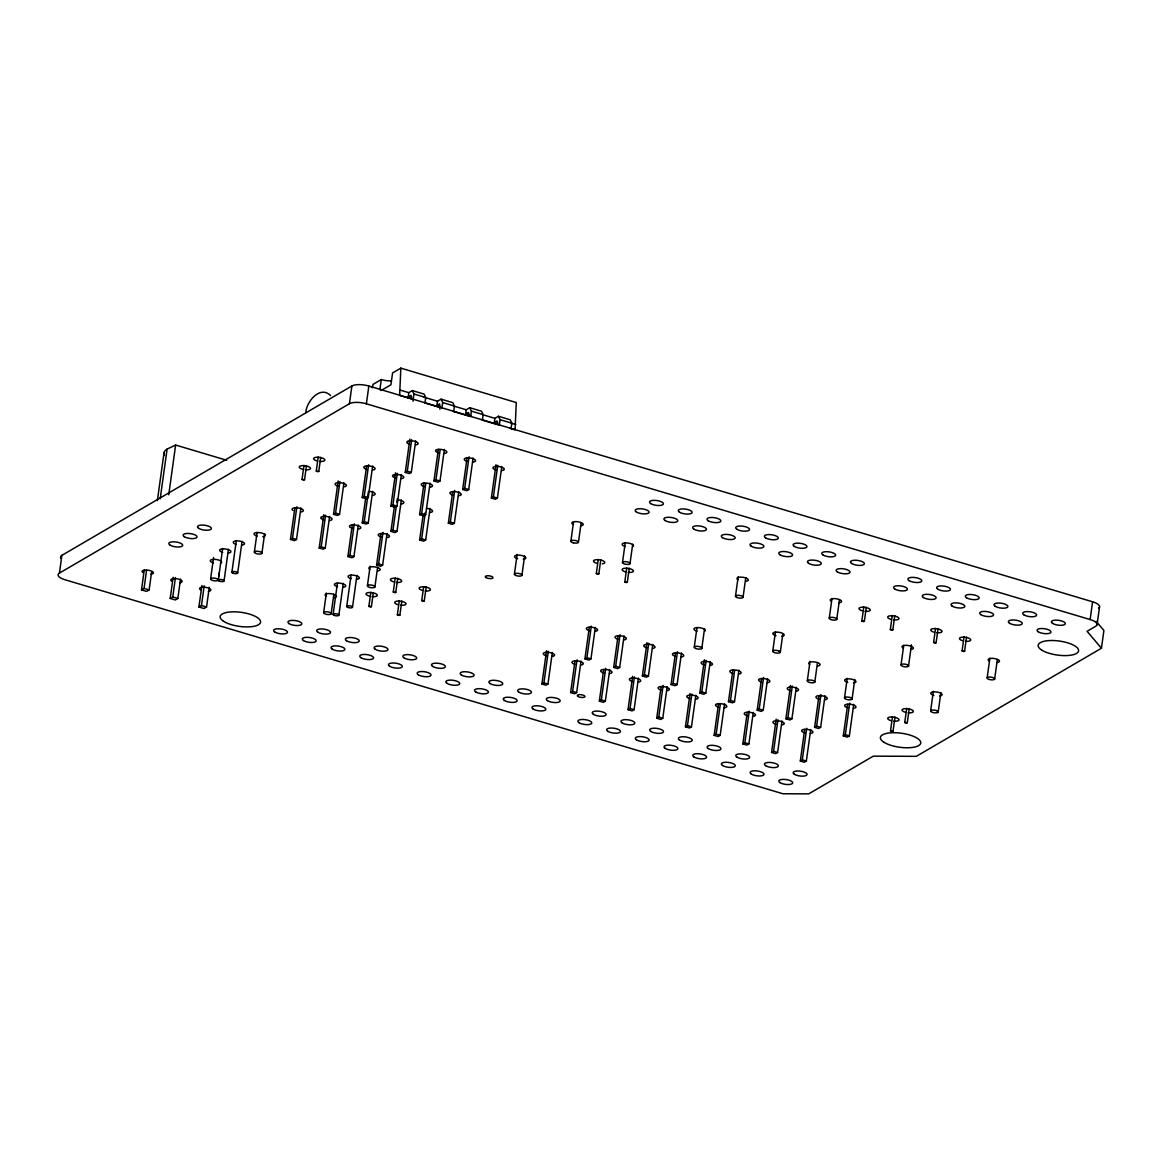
<?xml version="1.0" encoding="UTF-8"?>
<svg xmlns="http://www.w3.org/2000/svg" width="1162" height="1162" viewBox="0 0 1162 1162"><rect width="100%" height="100%" fill="white"/><g stroke="black" fill="none" stroke-linecap="round" stroke-linejoin="round"><path stroke-width="1.5" d="M411.697 399.031L399.641 395.429L400.832 368.136L516.262 402.546L515.071 429.838L509.9 428.299M1096.173 621.35L1103.9 630.472L1101.431 648.236L916.353 756.331L873.301 756.157L808.737 793.864L782.912 793.762L65.087 579.78A12.738 4.416 7.9 0 1 59.436 573.098L61.891 555.349L351.897 385.973A12.738 4.416 7.9 0 1 368.848 386.031L1092.585 601.785A12.738 4.416 7.9 0 1 1098.584 608.234M151.612 571.995L149.128 589.918L146.586 591.4L141.503 589.889L144.248 570.121M141.503 589.889L144.044 588.408L146.543 570.44M157.378 500.604L164.031 452.672M160.196 498.818L167.096 449.098L175.636 445.046L226.648 460.254M168.737 494.751L175.636 445.046M180.531 579.083L177.844 598.474L175.302 599.955L170.204 598.445L173.138 577.296M170.204 598.445L172.746 596.963L175.447 577.572M209.291 587.275L206.545 607.029L204.004 608.525L198.92 607L201.897 585.503M198.92 607L201.462 605.518L204.192 585.808M210.598 578.937L213.576 557.542M218.659 576.497L219.153 572.968M218.267 580.245L222.668 548.522M224.063 580.826L228.435 549.277M231.892 572.285L236.293 540.562M237.687 572.866L242.074 541.318M254.362 552.11L257.078 532.486M261.929 553.214L264.616 533.765M300.9 507.896L296.513 539.458L294.509 540.635L290.485 539.444L294.872 507.881M290.485 539.444L292.49 538.267L296.876 506.705M306.507 465.613L304.531 479.775L303.369 479.979L302.033 479.398L303.979 465.366M320.741 457.305L318.766 471.452L317.604 471.67L316.267 471.089L318.214 457.044M329.601 516.465L325.229 548.028L323.21 549.19L319.187 547.999L323.82 514.679M319.187 547.999L321.206 546.823L325.578 515.26M343.937 482.767L339.565 514.33L337.546 515.492L333.523 514.301L338.157 480.981M59.436 573.098L349.428 403.722L351.897 385.973M333.523 514.301L335.542 513.125L339.914 481.562M323.661 612.49L326.362 593.041M331.126 613.856A3.82 1.322 7.9 0 0 326.101 611.764A3.82 1.322 7.9 0 0 324.953 613.899A3.82 1.322 7.9 0 0 331.126 613.856L333.857 594.247M333.087 614.48L337.459 582.932M1101.431 648.236L1087.08 631.3L1095.781 626.216A12.738 4.416 7.9 0 0 1090.13 619.549L366.379 403.795L368.848 386.031M338.883 615.061L343.284 583.339M358.317 525.021L353.931 556.583L351.926 557.76L347.903 556.554L352.275 524.992M347.903 556.554L349.907 555.378L354.294 523.815M346.712 606.52L351.098 574.972M372.639 466.006L368.252 497.568L366.248 498.73L362.224 497.539L366.596 465.977M362.224 497.539L364.229 496.363L368.615 464.8M379.887 389.691L381.281 379.553A12.738 4.416 7.9 0 0 390.94 380.962M372.653 491.323L368.267 522.885L366.262 524.062L362.239 522.856L365.638 498.309M352.522 607.101L356.923 575.379M362.239 522.856L364.243 521.68L368.383 491.875M367.424 585.663L370.126 566.214M373.351 592.547L371.375 606.695L370.213 606.913L368.877 606.332L370.823 592.286M387.019 533.576L382.632 565.139L380.628 566.315L376.604 565.11L380.976 533.547M374.89 587.042A3.82 1.322 7.9 0 0 369.865 584.936A3.82 1.322 7.9 0 0 368.717 587.071A3.82 1.322 7.9 0 0 374.89 587.042L377.606 567.419M376.604 565.11L378.609 563.933L382.995 532.37M401.34 474.561L396.968 506.124L394.949 507.3L390.926 506.095L395.545 472.774M390.926 506.095L392.945 504.918L397.317 473.355M411.58 397.883L408.225 396.881L408.821 392.669L412.365 390.592L424.115 394.107L425.713 397.52L424.972 402.894M401.355 499.878L396.968 531.441L394.964 532.617L390.94 531.412L394.339 506.864M390.94 531.412L392.945 530.235L396.358 505.688M396.838 502.187L397.331 498.672M412.96 401.195L413.962 394.02L412.365 390.592M415.676 440.863L411.304 472.426L409.285 473.602L405.262 472.397L409.881 439.076M405.262 472.397L407.281 471.22L411.653 439.657M397.738 578.298L395.763 592.46L394.601 592.664L393.264 592.083L395.211 578.051M401.82 601.03L399.859 615.192L398.697 615.41L397.36 614.829L399.307 600.783M430.042 483.116L425.67 514.679L423.651 515.855L419.627 514.65L424.014 483.087M419.627 514.65L421.646 513.473L425.786 483.668M440.296 406.439L436.941 405.436L437.522 401.224L441.066 399.162L452.817 402.662L454.429 406.075L453.674 411.464M430.056 508.433L425.684 539.996L423.665 541.172L419.642 539.967L423.055 515.42M419.642 539.967L421.661 538.79L425.307 512.5M439.904 409.169L439.599 403.882L436.941 405.436M441.923 407.949L442.664 402.575L441.066 399.162M444.378 449.418L440.006 480.981L437.987 482.157L433.963 480.952L438.35 449.389M433.963 480.952L435.982 479.775L440.122 449.97M426.222 586.795L424.246 600.943L423.084 601.161L421.748 600.58L423.694 586.534M458.758 491.671L454.371 523.234L452.367 524.411L448.343 523.205L452.715 491.642M448.343 523.205L450.348 522.043L454.734 490.48M470.683 415.502L465.642 413.992L466.223 409.779L469.768 407.717L481.533 411.217L483.131 414.631L482.375 420.019M470.625 416.519L471.38 411.13L469.768 407.717M473.094 457.973L468.707 489.536L466.703 490.713L462.679 489.507L467.051 457.944M462.679 489.507L464.684 488.345L469.07 456.782M497.699 423.564L494.344 422.561L494.925 418.349L498.483 416.272L510.234 419.772L511.832 423.186L511.091 428.575M499.34 425.074L500.081 419.685L498.483 416.272M501.795 466.528L497.409 498.091L495.404 499.268L491.381 498.077L496 464.756M491.381 498.077L493.385 496.9L497.772 465.337M514.432 574.028L517.148 554.477M521.898 575.408A3.82 1.322 7.9 0 0 516.872 573.302A3.82 1.322 7.9 0 0 515.725 575.437A3.82 1.322 7.9 0 0 521.898 575.408L524.614 555.901M552.328 652.463L547.956 684.026L545.937 685.202L541.913 684.011L546.547 650.691M541.913 684.011L543.932 682.835L548.304 651.272M570.876 541.172L573.578 521.68M578.444 542.276L581.16 522.711M581.044 661.033L576.657 692.596L574.653 693.758L570.629 692.567L575.001 661.004M570.629 692.567L572.634 691.39L577.02 659.827M600.798 559.721L598.822 573.883L597.66 574.101L596.324 573.52L598.27 559.474M595.336 627.32L590.95 658.883L588.945 660.06L584.922 658.854L589.294 627.291M584.922 658.854L586.926 657.677L591.313 626.115M609.745 669.588L605.358 701.151L603.354 702.327L599.331 701.122L603.703 669.559M599.331 701.122L601.335 699.945L605.722 668.382M622.512 562.35L625.243 542.727M629.281 568.218L627.306 582.365L626.144 582.583L624.807 582.002L626.754 567.957M624.081 635.89L619.695 667.453L617.69 668.629L613.667 667.424L618.039 635.861M613.667 667.424L615.671 666.247L620.058 634.684M629.978 563.73A3.82 1.322 7.9 0 0 624.953 561.624A3.82 1.322 7.9 0 0 623.805 563.759A3.82 1.322 7.9 0 0 629.978 563.73L632.68 544.281M638.446 678.143L634.074 709.706L632.055 710.883L628.032 709.677L632.651 676.357M628.032 709.677L630.051 708.5L634.423 676.938M652.783 644.445L648.411 676.008L646.392 677.185L642.368 675.979L646.987 642.659M642.368 675.979L644.387 674.802L648.759 643.24M667.148 686.698L662.776 718.261L660.757 719.438L656.733 718.232L661.12 686.669M656.733 718.232L658.752 717.056L663.124 685.493M681.484 653L677.112 684.563L675.093 685.74L671.07 684.534L675.456 652.971M671.07 684.534L673.088 683.358L677.461 651.795M694.266 647.176L696.982 627.553M695.864 695.254L691.477 726.816L689.473 727.993L685.449 726.787L690.068 693.482M685.449 726.787L687.454 725.625L691.84 694.063M701.819 648.28L704.521 628.831M710.2 661.556L705.813 693.118L703.809 694.295L699.785 693.089L704.404 659.784M699.785 693.089L701.79 691.927L706.176 660.365M724.565 703.809L720.179 735.372L718.174 736.548L714.151 735.357L718.537 703.794M714.151 735.357L716.155 734.181L720.295 704.361M735.488 596.179L738.175 576.73M738.901 670.111L734.515 701.674L732.51 702.85L728.487 701.659L732.873 670.096M743.041 597.283L745.772 577.659M728.487 701.659L730.491 700.483L734.631 670.663M753.266 712.364L748.894 743.927L746.875 745.103L742.852 743.912L747.239 712.35M742.852 743.912L744.871 742.736L749.243 711.173M767.603 678.681L763.231 710.229L761.212 711.405L757.188 710.214L761.575 678.652M757.188 710.214L759.207 709.038L763.579 677.475M772.745 651.185L775.461 631.62M780.298 652.289L782.767 634.568M781.982 720.934L777.596 752.497L775.591 753.659L771.568 752.468L776.187 719.147M771.568 752.468L773.572 751.291L777.959 719.728M796.319 687.236L791.932 718.799L789.928 719.975L785.904 718.77L790.523 685.449M785.904 718.77L787.909 717.593L792.295 686.03M807.329 680.729L810.016 661.28M810.727 729.504L806.341 761.066L804.336 762.228L800.313 761.037L804.685 729.475M800.313 761.037L802.317 759.861L806.704 728.298M814.794 682.094A3.82 1.322 7.9 0 0 809.769 680.002A3.82 1.322 7.9 0 0 808.621 682.138A3.82 1.322 7.9 0 0 814.794 682.094L817.511 662.485M829.276 618.053L831.977 598.546M825.02 695.791L820.633 727.354L818.629 728.53L814.606 727.325L818.978 695.762M814.606 727.325L816.61 726.148L820.997 694.585M836.742 619.433A3.82 1.322 7.9 0 0 831.716 617.327A3.82 1.322 7.9 0 0 830.569 619.462A3.82 1.322 7.9 0 0 836.742 619.433L839.458 599.868M844.513 697.897L847.229 678.332M853.721 704.346L849.349 735.909L847.33 737.086L843.307 735.88L847.694 704.317M843.307 735.88L845.326 734.704L849.698 703.141M866.315 607.232L864.339 621.394L863.177 621.597L861.841 621.016L863.787 606.985M852.08 699.001L854.782 679.494M894.784 615.729L892.823 629.877L891.661 630.094L890.324 629.513L892.271 615.468M895.001 716.998L893.026 731.145L891.864 731.363L890.528 730.782L892.474 716.736M901.044 664.766L903.76 645.259M908.51 666.146A3.82 1.322 7.9 0 0 903.484 664.039A3.82 1.322 7.9 0 0 902.337 666.175A3.82 1.322 7.9 0 0 908.51 666.146L911.473 644.808M909.236 708.675L907.261 722.837L906.099 723.054L904.762 722.473L906.709 708.428M938.068 628.627L936.107 642.789L934.945 642.993L933.609 642.412L935.555 628.381M930.631 710.912L933.347 691.346M938.184 712.001L940.9 692.508M966.552 637.11L964.576 651.272L963.414 651.49L962.078 650.909L964.024 636.863M987.163 677.78L989.864 658.273M994.628 679.16A3.82 1.322 7.9 0 0 989.603 677.054A3.82 1.322 7.9 0 0 988.455 679.189A3.82 1.322 7.9 0 0 994.628 679.16L997.345 659.595M1090.13 619.549L1092.585 601.785M1097.073 624.691L1099.543 606.942M302.033 479.398L304.56 479.659M316.267 471.089L318.795 471.351M368.877 606.332L371.404 606.593M393.264 592.083L395.792 592.344M397.36 614.829L399.873 615.076M421.748 600.58L424.275 600.827M596.324 573.52L598.851 573.767M624.807 582.002L627.32 582.264M861.841 621.016L864.354 621.278M890.324 629.513L892.837 629.76M890.528 730.782L893.055 731.043M904.762 722.473L907.29 722.72M933.609 642.412L936.122 642.673M962.078 650.909L964.605 651.156M305.853 412.583C306.245 401.878 320.146 384.942 330.56 395.588M372.232 387.745L373.046 384.361L381.281 379.553M400.832 368.136L392.582 372.944L390.94 384.782L381.063 390.563M408.225 396.881L410.898 395.327L411.697 397.041M465.642 413.992L468.301 412.437L469.114 414.151M494.344 422.561L497.016 420.993L497.815 422.707M413.962 394.02L425.713 397.52M442.664 402.575L454.429 406.075M471.38 411.13L483.131 414.631M500.081 419.685L511.832 423.186M400.367 390.156L408.821 392.669M423.956 397.186L437.522 401.224M454.357 406.25L466.223 409.779M483.058 414.805L494.925 418.349M511.251 423.2L515.797 424.566M425.481 403.141L439.265 407.252M453.049 411.348L470.276 416.49M482.332 420.092L497.844 424.711M407.281 471.22L411.304 472.426M435.982 479.775L440.006 480.981M464.684 488.345L468.707 489.536M493.385 496.9L497.409 498.091M364.229 496.363L368.252 497.568M392.945 504.918L396.968 506.124M421.646 513.473L425.67 514.679M450.348 522.043L454.371 523.234M335.542 513.125L339.565 514.33M364.243 521.68L368.267 522.885M392.945 530.235L396.968 531.441M421.661 538.79L425.684 539.996M292.49 538.267L296.513 539.458M321.206 546.823L325.229 548.028M349.907 555.378L353.931 556.583M378.609 563.933L382.632 565.139M586.926 657.677L590.95 658.883M615.671 666.247L619.695 667.453M644.387 674.802L648.411 676.008M673.088 683.358L677.112 684.563M701.79 691.927L705.813 693.118M730.491 700.483L734.515 701.674M759.207 709.038L763.231 710.229M787.909 717.593L791.932 718.799M816.61 726.148L820.633 727.354M845.326 734.704L849.349 735.909M543.932 682.835L547.956 684.026M572.634 691.39L576.657 692.596M601.335 699.945L605.358 701.151M630.051 708.5L634.074 709.706M658.752 717.056L662.776 718.261M687.454 725.625L691.477 726.816M716.155 734.181L720.179 735.372M744.871 742.736L748.894 743.927M773.572 751.291L777.596 752.497M802.317 759.861L806.341 761.066M144.044 588.408L149.128 589.918M172.746 596.963L177.844 598.474M201.462 605.518L206.545 607.029M60.976 558.356A12.738 4.416 7.9 0 1 61.891 555.349M349.428 403.722A12.738 4.416 7.9 0 1 366.379 403.795M302.338 469.216A5.737 1.99 7.9 0 1 300.973 465.802A5.737 1.99 7.9 0 1 310.094 467.56A5.737 1.99 7.9 0 1 305.214 469.768M316.689 460.835A5.737 1.99 7.9 0 1 315.323 457.421A5.737 1.99 7.9 0 1 324.445 459.179A5.737 1.99 7.9 0 1 319.565 461.387M890.789 619.317A5.737 1.99 7.9 0 1 889.424 615.904A5.737 1.99 7.9 0 1 898.546 617.676A5.737 1.99 7.9 0 1 893.68 619.883M862.088 610.762A5.737 1.99 7.9 0 1 860.722 607.348A5.737 1.99 7.9 0 1 869.844 609.12A5.737 1.99 7.9 0 1 864.964 611.328M933.856 632.157A5.737 1.99 7.9 0 1 932.476 628.744A5.737 1.99 7.9 0 1 941.612 630.516A5.737 1.99 7.9 0 1 936.732 632.724M962.557 640.712A5.737 1.99 7.9 0 1 961.192 637.299A5.737 1.99 7.9 0 1 970.314 639.071A5.737 1.99 7.9 0 1 965.433 641.279M596.571 563.25A5.737 1.99 7.9 0 1 594.552 560.026A5.737 1.99 7.9 0 1 603.238 560.897A5.737 1.99 7.9 0 1 602.25 563.831M625.272 571.82A5.737 1.99 7.9 0 1 623.907 568.392A5.737 1.99 7.9 0 1 633.043 570.164A5.737 1.99 7.9 0 1 628.163 572.372M890.833 720.6A5.737 1.99 7.9 0 1 889.467 717.172A5.737 1.99 7.9 0 1 898.589 718.944A5.737 1.99 7.9 0 1 893.723 721.152M905.183 712.219A5.737 1.99 7.9 0 1 903.818 708.791A5.737 1.99 7.9 0 1 912.94 710.563A5.737 1.99 7.9 0 1 908.074 712.771M369.124 596.077A5.737 1.99 7.9 0 1 367.758 592.664A5.737 1.99 7.9 0 1 376.88 594.436A5.737 1.99 7.9 0 1 372.014 596.629M397.825 604.632A5.737 1.99 7.9 0 1 396.46 601.219A5.737 1.99 7.9 0 1 405.582 602.991A5.737 1.99 7.9 0 1 400.716 605.199M393.511 581.828A5.737 1.99 7.9 0 1 392.146 578.415A5.737 1.99 7.9 0 1 401.268 580.187A5.737 1.99 7.9 0 1 396.402 582.394M422.227 590.383A5.737 1.99 7.9 0 1 420.847 586.97A5.737 1.99 7.9 0 1 429.984 588.742A5.737 1.99 7.9 0 1 425.103 590.95M337.546 586.665A5.737 1.99 7.9 0 1 335.527 583.426A5.737 1.99 7.9 0 1 344.213 584.297A5.737 1.99 7.9 0 1 343.226 587.231M222.726 552.429A5.737 1.99 7.9 0 1 220.707 549.205A5.737 1.99 7.9 0 1 229.393 550.076A5.737 1.99 7.9 0 1 228.406 553.01M351.171 578.705A5.737 1.99 7.9 0 1 349.152 575.466A5.737 1.99 7.9 0 1 357.852 576.337A5.737 1.99 7.9 0 1 356.85 579.272M236.351 544.47A5.737 1.99 7.9 0 1 234.332 541.231A5.737 1.99 7.9 0 1 243.018 542.117A5.737 1.99 7.9 0 1 242.03 545.036M409.954 444.334A5.737 1.99 7.9 0 1 407.935 441.11A5.737 1.99 7.9 0 1 416.621 441.981A5.737 1.99 7.9 0 1 415.633 444.915M438.67 452.889A5.737 1.99 7.9 0 1 436.636 449.665A5.737 1.99 7.9 0 1 445.337 450.536A5.737 1.99 7.9 0 1 444.334 453.47M467.371 461.459A5.737 1.99 7.9 0 1 465.337 458.22A5.737 1.99 7.9 0 1 474.038 459.092A5.737 1.99 7.9 0 1 473.05 462.026M496.072 470.014A5.737 1.99 7.9 0 1 494.053 466.775A5.737 1.99 7.9 0 1 502.739 467.647A5.737 1.99 7.9 0 1 501.752 470.581M453.035 495.157A5.737 1.99 7.9 0 1 451.001 491.918A5.737 1.99 7.9 0 1 459.702 492.79A5.737 1.99 7.9 0 1 458.714 495.724M424.333 486.587A5.737 1.99 7.9 0 1 422.3 483.363A5.737 1.99 7.9 0 1 431 484.234A5.737 1.99 7.9 0 1 429.998 487.168M395.617 478.032A5.737 1.99 7.9 0 1 393.598 474.808A5.737 1.99 7.9 0 1 402.284 475.679A5.737 1.99 7.9 0 1 401.297 478.613M366.916 469.477A5.737 1.99 7.9 0 1 364.897 466.238A5.737 1.99 7.9 0 1 373.583 467.124A5.737 1.99 7.9 0 1 372.595 470.044M338.215 486.239A5.737 1.99 7.9 0 1 336.196 483A5.737 1.99 7.9 0 1 344.896 483.871A5.737 1.99 7.9 0 1 343.894 486.805M369.124 491.265A5.737 1.99 7.9 0 1 374.861 493.327A5.737 1.99 7.9 0 1 372.595 495.361M397.84 499.82A5.737 1.99 7.9 0 1 403.563 501.897A5.737 1.99 7.9 0 1 401.311 503.93M426.541 508.39A5.737 1.99 7.9 0 1 432.279 510.452A5.737 1.99 7.9 0 1 430.013 512.486M381.296 537.047A5.737 1.99 7.9 0 1 379.277 533.823A5.737 1.99 7.9 0 1 387.963 534.694A5.737 1.99 7.9 0 1 386.975 537.628M352.594 528.492A5.737 1.99 7.9 0 1 350.561 525.253A5.737 1.99 7.9 0 1 359.261 526.139A5.737 1.99 7.9 0 1 358.259 529.059M323.878 519.937A5.737 1.99 7.9 0 1 321.859 516.698A5.737 1.99 7.9 0 1 330.56 517.569A5.737 1.99 7.9 0 1 329.558 520.503M292.984 510.423A5.737 1.99 7.9 0 1 294.582 507.838A5.737 1.99 7.9 0 1 302.469 509.363A5.737 1.99 7.9 0 1 300.856 511.948M804.743 732.902A5.737 1.99 7.9 0 1 802.71 729.663A5.737 1.99 7.9 0 1 811.41 730.535A5.737 1.99 7.9 0 1 810.408 733.469M776.027 724.333A5.737 1.99 7.9 0 1 774.008 721.108A5.737 1.99 7.9 0 1 782.694 721.98A5.737 1.99 7.9 0 1 781.706 724.914M747.326 715.777A5.737 1.99 7.9 0 1 745.307 712.553A5.737 1.99 7.9 0 1 753.993 713.424A5.737 1.99 7.9 0 1 753.005 716.358M718.624 707.222A5.737 1.99 7.9 0 1 716.591 703.983A5.737 1.99 7.9 0 1 725.291 704.869A5.737 1.99 7.9 0 1 724.289 707.789M689.908 698.667A5.737 1.99 7.9 0 1 687.889 695.428A5.737 1.99 7.9 0 1 696.59 696.299A5.737 1.99 7.9 0 1 695.588 699.233M661.207 690.112A5.737 1.99 7.9 0 1 659.188 686.873A5.737 1.99 7.9 0 1 667.874 687.744A5.737 1.99 7.9 0 1 666.886 690.678M632.506 681.557A5.737 1.99 7.9 0 1 630.472 678.317A5.737 1.99 7.9 0 1 639.173 679.189A5.737 1.99 7.9 0 1 638.17 682.123M603.79 673.001A5.737 1.99 7.9 0 1 601.771 669.762A5.737 1.99 7.9 0 1 610.471 670.634A5.737 1.99 7.9 0 1 609.469 673.568M575.088 664.432A5.737 1.99 7.9 0 1 573.069 661.207A5.737 1.99 7.9 0 1 581.755 662.079A5.737 1.99 7.9 0 1 580.768 665.013M546.387 655.876A5.737 1.99 7.9 0 1 544.353 652.652A5.737 1.99 7.9 0 1 553.054 653.523A5.737 1.99 7.9 0 1 552.066 656.457M589.424 630.734A5.737 1.99 7.9 0 1 587.406 627.509A5.737 1.99 7.9 0 1 596.091 628.381A5.737 1.99 7.9 0 1 595.104 631.315M618.126 639.303A5.737 1.99 7.9 0 1 616.107 636.064A5.737 1.99 7.9 0 1 624.807 636.936A5.737 1.99 7.9 0 1 623.805 639.87M646.842 647.859A5.737 1.99 7.9 0 1 644.808 644.62A5.737 1.99 7.9 0 1 653.509 645.491A5.737 1.99 7.9 0 1 652.507 648.425M675.543 656.414A5.737 1.99 7.9 0 1 673.524 653.175A5.737 1.99 7.9 0 1 682.21 654.046A5.737 1.99 7.9 0 1 681.222 656.98M704.245 664.969A5.737 1.99 7.9 0 1 702.226 661.73A5.737 1.99 7.9 0 1 710.926 662.601A5.737 1.99 7.9 0 1 709.924 665.535M732.961 673.524A5.737 1.99 7.9 0 1 730.927 670.285A5.737 1.99 7.9 0 1 739.628 671.171A5.737 1.99 7.9 0 1 738.625 674.091M761.662 682.079A5.737 1.99 7.9 0 1 759.643 678.855A5.737 1.99 7.9 0 1 768.329 679.726A5.737 1.99 7.9 0 1 767.341 682.66M790.363 690.649A5.737 1.99 7.9 0 1 788.344 687.41A5.737 1.99 7.9 0 1 797.03 688.282A5.737 1.99 7.9 0 1 796.043 691.216M819.079 699.204A5.737 1.99 7.9 0 1 817.046 695.965A5.737 1.99 7.9 0 1 825.746 696.837A5.737 1.99 7.9 0 1 824.744 699.771M847.781 707.76A5.737 1.99 7.9 0 1 845.747 704.521A5.737 1.99 7.9 0 1 854.448 705.392A5.737 1.99 7.9 0 1 853.46 708.326M200.445 589.788A5.737 1.99 7.9 0 1 202.057 587.202A5.737 1.99 7.9 0 1 209.93 588.742A5.737 1.99 7.9 0 1 208.332 591.327M171.744 581.232A5.737 1.99 7.9 0 1 173.356 578.647A5.737 1.99 7.9 0 1 181.228 580.187A5.737 1.99 7.9 0 1 179.616 582.758M143.042 572.677A5.737 1.99 7.9 0 1 144.654 570.092A5.737 1.99 7.9 0 1 152.527 571.617A5.737 1.99 7.9 0 1 150.915 574.202M902.961 647.96A5.737 1.99 7.9 0 1 904.559 645.375A5.737 1.99 7.9 0 1 912.446 646.9A5.737 1.99 7.9 0 1 910.834 649.485M847.766 682.443A5.737 1.99 7.9 0 1 845.747 679.204A5.737 1.99 7.9 0 1 854.433 680.075A5.737 1.99 7.9 0 1 853.445 683.009M989.065 660.975A5.737 1.99 7.9 0 1 990.678 658.389A5.737 1.99 7.9 0 1 998.55 659.914A5.737 1.99 7.9 0 1 996.938 662.5M933.885 695.457A5.737 1.99 7.9 0 1 931.851 692.218A5.737 1.99 7.9 0 1 940.552 693.089A5.737 1.99 7.9 0 1 939.55 696.023M809.682 664.461A5.737 1.99 7.9 0 1 811.294 661.875A5.737 1.99 7.9 0 1 819.166 663.4A5.737 1.99 7.9 0 1 817.554 665.986M697.055 631.184A5.737 1.99 7.9 0 1 694.513 628.177A5.737 1.99 7.9 0 1 702.138 628.221A5.737 1.99 7.9 0 1 704.68 631.213M831.179 601.248A5.737 1.99 7.9 0 1 832.791 598.662A5.737 1.99 7.9 0 1 840.663 600.202A5.737 1.99 7.9 0 1 839.051 602.773M775.998 635.73A5.737 1.99 7.9 0 1 773.965 632.491A5.737 1.99 7.9 0 1 782.665 633.363A5.737 1.99 7.9 0 1 781.663 636.297M517.642 558.704A5.737 1.99 7.9 0 1 515.608 555.48A5.737 1.99 7.9 0 1 524.309 556.351A5.737 1.99 7.9 0 1 523.321 559.285M572.822 524.236A5.737 1.99 7.9 0 1 574.435 521.651A5.737 1.99 7.9 0 1 582.322 523.176A5.737 1.99 7.9 0 1 580.709 525.761M625.272 546.489A5.737 1.99 7.9 0 1 622.73 543.496A5.737 1.99 7.9 0 1 630.356 543.525A5.737 1.99 7.9 0 1 632.898 546.532M737.885 579.765A5.737 1.99 7.9 0 1 739.497 577.18A5.737 1.99 7.9 0 1 747.369 578.72A5.737 1.99 7.9 0 1 745.772 581.29M369.777 569.395A5.737 1.99 7.9 0 1 371.39 566.809A5.737 1.99 7.9 0 1 379.262 568.334A5.737 1.99 7.9 0 1 377.665 570.92M257.165 536.118A5.737 1.99 7.9 0 1 255.132 532.879A5.737 1.99 7.9 0 1 263.832 533.765A5.737 1.99 7.9 0 1 262.83 536.684M326.028 596.222A5.737 1.99 7.9 0 1 327.626 593.637A5.737 1.99 7.9 0 1 335.513 595.162A5.737 1.99 7.9 0 1 333.901 597.747M213.401 562.945A5.737 1.99 7.9 0 1 210.859 559.939A5.737 1.99 7.9 0 1 218.485 559.968A5.737 1.99 7.9 0 1 221.027 562.974M164.496 455.46A29.936 10.385 7.9 0 1 167.096 449.098M261.726 553.533L261.29 553.78A3.82 1.322 7.9 0 1 254.899 552.952A3.82 1.322 7.9 0 1 257.732 551.282A3.82 1.322 7.9 0 1 261.726 553.533M217.977 580.346L217.526 580.608A3.82 1.322 7.9 0 1 211.135 579.78A3.82 1.322 7.9 0 1 213.982 578.11A3.82 1.322 7.9 0 1 217.977 580.346M736.112 595.598L735.677 595.859A3.82 1.322 7.9 0 0 739.671 598.11A3.82 1.322 7.9 0 0 742.503 596.426A3.82 1.322 7.9 0 0 736.112 595.598M701.63 648.585L701.194 648.846A3.82 1.322 7.9 0 1 694.803 648.018A3.82 1.322 7.9 0 1 697.636 646.348A3.82 1.322 7.9 0 1 701.63 648.585M573.432 542.843L572.546 542.581A3.82 1.322 7.9 0 1 572.692 540.345A3.82 1.322 7.9 0 1 578.429 542.044A3.82 1.322 7.9 0 1 573.432 542.843M778.627 650.88L777.741 650.618A3.82 1.322 7.9 0 0 772.759 651.417A3.82 1.322 7.9 0 0 778.482 653.117A3.82 1.322 7.9 0 0 778.627 650.88M936.514 710.607L935.628 710.345A3.82 1.322 7.9 0 0 930.646 711.144A3.82 1.322 7.9 0 0 936.369 712.843A3.82 1.322 7.9 0 0 936.514 710.607M850.41 697.592L849.524 697.331A3.82 1.322 7.9 0 0 844.527 698.13A3.82 1.322 7.9 0 0 850.264 699.829A3.82 1.322 7.9 0 0 850.41 697.592M223.496 621.249A20.379 7.074 7.9 0 0 258.443 624.764A20.379 7.074 7.9 0 0 239.154 612.098A20.379 7.074 7.9 0 0 223.496 621.249M1041.515 649.936A20.379 7.074 7.9 0 0 1076.462 653.451A20.379 7.074 7.9 0 0 1057.173 640.785A20.379 7.074 7.9 0 0 1041.515 649.936M883.701 742.111A20.379 7.074 7.9 0 0 918.648 745.626A20.379 7.074 7.9 0 0 899.344 732.975A20.379 7.074 7.9 0 0 883.701 742.111M485.934 577.529A3.893 1.351 7.9 0 0 492.601 578.197A3.893 1.351 7.9 0 0 488.911 575.786A3.893 1.351 7.9 0 0 485.934 577.529M577.921 696.416A3.893 1.351 7.9 0 0 584.573 697.084A3.893 1.351 7.9 0 0 580.898 694.673A3.893 1.351 7.9 0 0 577.921 696.416M909.047 580.593A7.001 2.426 7.9 0 0 921.059 581.799A7.001 2.426 7.9 0 0 914.421 577.456A7.001 2.426 7.9 0 0 909.047 580.593M937.749 589.149A7.001 2.426 7.9 0 0 949.761 590.354A7.001 2.426 7.9 0 0 943.137 586.011A7.001 2.426 7.9 0 0 937.749 589.149M966.45 597.704A7.001 2.426 7.9 0 0 978.477 598.924A7.001 2.426 7.9 0 0 971.839 594.566A7.001 2.426 7.9 0 0 966.45 597.704M995.166 606.273A7.001 2.426 7.9 0 0 1007.178 607.479A7.001 2.426 7.9 0 0 1000.54 603.122A7.001 2.426 7.9 0 0 995.166 606.273M1023.867 614.829A7.001 2.426 7.9 0 0 1035.879 616.034A7.001 2.426 7.9 0 0 1029.256 611.677A7.001 2.426 7.9 0 0 1023.867 614.829M1052.569 623.384A7.001 2.426 7.9 0 0 1064.595 624.59A7.001 2.426 7.9 0 0 1057.957 620.232A7.001 2.426 7.9 0 0 1052.569 623.384M894.696 588.974A7.001 2.426 7.9 0 0 906.709 590.18A7.001 2.426 7.9 0 0 900.085 585.837A7.001 2.426 7.9 0 0 894.696 588.974M923.398 597.529A7.001 2.426 7.9 0 0 935.425 598.735A7.001 2.426 7.9 0 0 928.787 594.392A7.001 2.426 7.9 0 0 923.398 597.529M952.114 606.085A7.001 2.426 7.9 0 0 964.126 607.29A7.001 2.426 7.9 0 0 957.488 602.947A7.001 2.426 7.9 0 0 952.114 606.085M980.815 614.64A7.001 2.426 7.9 0 0 992.827 615.86A7.001 2.426 7.9 0 0 986.189 611.502A7.001 2.426 7.9 0 0 980.815 614.64M1009.517 623.21A7.001 2.426 7.9 0 0 1021.529 624.415A7.001 2.426 7.9 0 0 1014.905 620.058A7.001 2.426 7.9 0 0 1009.517 623.21M1038.232 631.765A7.001 2.426 7.9 0 0 1050.245 632.97A7.001 2.426 7.9 0 0 1043.607 628.613A7.001 2.426 7.9 0 0 1038.232 631.765M198.644 528.303A7.001 2.426 7.9 0 0 210.671 529.509A7.001 2.426 7.9 0 0 204.033 525.151A7.001 2.426 7.9 0 0 198.644 528.303M184.308 536.684A7.001 2.426 7.9 0 0 196.32 537.89A7.001 2.426 7.9 0 0 189.682 533.532A7.001 2.426 7.9 0 0 184.308 536.684M169.957 545.065A7.001 2.426 7.9 0 0 181.969 546.271A7.001 2.426 7.9 0 0 175.331 541.913A7.001 2.426 7.9 0 0 169.957 545.065M533.111 709.009A7.001 2.426 7.9 0 0 545.123 710.214A7.001 2.426 7.9 0 0 538.485 705.871A7.001 2.426 7.9 0 0 533.111 709.009M504.395 700.454A7.001 2.426 7.9 0 0 516.422 701.659A7.001 2.426 7.9 0 0 509.784 697.316A7.001 2.426 7.9 0 0 504.395 700.454M475.694 691.898A7.001 2.426 7.9 0 0 487.706 693.104A7.001 2.426 7.9 0 0 481.083 688.746A7.001 2.426 7.9 0 0 475.694 691.898M446.992 683.343A7.001 2.426 7.9 0 0 459.005 684.549A7.001 2.426 7.9 0 0 452.367 680.191A7.001 2.426 7.9 0 0 446.992 683.343M418.291 674.788A7.001 2.426 7.9 0 0 430.303 675.993A7.001 2.426 7.9 0 0 423.665 671.636A7.001 2.426 7.9 0 0 418.291 674.788M389.575 666.218A7.001 2.426 7.9 0 0 401.587 667.438A7.001 2.426 7.9 0 0 394.964 663.081A7.001 2.426 7.9 0 0 389.575 666.218M360.874 657.663A7.001 2.426 7.9 0 0 372.886 658.869A7.001 2.426 7.9 0 0 366.248 654.526A7.001 2.426 7.9 0 0 360.874 657.663M332.172 649.108A7.001 2.426 7.9 0 0 344.184 650.313A7.001 2.426 7.9 0 0 337.546 645.97A7.001 2.426 7.9 0 0 332.172 649.108M303.456 640.553A7.001 2.426 7.9 0 0 315.468 641.758A7.001 2.426 7.9 0 0 308.845 637.415A7.001 2.426 7.9 0 0 303.456 640.553M274.755 631.997A7.001 2.426 7.9 0 0 286.767 633.203A7.001 2.426 7.9 0 0 280.129 628.845A7.001 2.426 7.9 0 0 274.755 631.997M547.447 700.628A7.001 2.426 7.9 0 0 559.474 701.833A7.001 2.426 7.9 0 0 552.836 697.49A7.001 2.426 7.9 0 0 547.447 700.628M518.746 692.073A7.001 2.426 7.9 0 0 530.758 693.278A7.001 2.426 7.9 0 0 524.135 688.935A7.001 2.426 7.9 0 0 518.746 692.073M490.044 683.517A7.001 2.426 7.9 0 0 502.057 684.723A7.001 2.426 7.9 0 0 495.419 680.366A7.001 2.426 7.9 0 0 490.044 683.517M461.343 674.962A7.001 2.426 7.9 0 0 473.355 676.168A7.001 2.426 7.9 0 0 466.717 671.81A7.001 2.426 7.9 0 0 461.343 674.962M432.627 666.407A7.001 2.426 7.9 0 0 444.639 667.613A7.001 2.426 7.9 0 0 438.016 663.255A7.001 2.426 7.9 0 0 432.627 666.407M403.926 657.837A7.001 2.426 7.9 0 0 415.938 659.057A7.001 2.426 7.9 0 0 409.3 654.7A7.001 2.426 7.9 0 0 403.926 657.837M375.224 649.282A7.001 2.426 7.9 0 0 387.237 650.488A7.001 2.426 7.9 0 0 380.599 646.145A7.001 2.426 7.9 0 0 375.224 649.282M346.508 640.727A7.001 2.426 7.9 0 0 358.535 641.932A7.001 2.426 7.9 0 0 351.897 637.589A7.001 2.426 7.9 0 0 346.508 640.727M317.807 632.172A7.001 2.426 7.9 0 0 329.819 633.377A7.001 2.426 7.9 0 0 323.196 629.034A7.001 2.426 7.9 0 0 317.807 632.172M289.106 623.616A7.001 2.426 7.9 0 0 301.118 624.822A7.001 2.426 7.9 0 0 294.48 620.464A7.001 2.426 7.9 0 0 289.106 623.616M579.039 722.706A7.001 2.426 7.9 0 0 591.051 723.911A7.001 2.426 7.9 0 0 584.413 719.554A7.001 2.426 7.9 0 0 579.039 722.706M607.741 731.261A7.001 2.426 7.9 0 0 619.753 732.467A7.001 2.426 7.9 0 0 613.129 728.124A7.001 2.426 7.9 0 0 607.741 731.261M636.442 739.816A7.001 2.426 7.9 0 0 648.454 741.022A7.001 2.426 7.9 0 0 641.831 736.679A7.001 2.426 7.9 0 0 636.442 739.816M665.158 748.372A7.001 2.426 7.9 0 0 677.17 749.577A7.001 2.426 7.9 0 0 670.532 745.234A7.001 2.426 7.9 0 0 665.158 748.372M693.859 756.927A7.001 2.426 7.9 0 0 705.871 758.147A7.001 2.426 7.9 0 0 699.233 753.789A7.001 2.426 7.9 0 0 693.859 756.927M722.561 765.497A7.001 2.426 7.9 0 0 734.573 766.702A7.001 2.426 7.9 0 0 727.949 762.345A7.001 2.426 7.9 0 0 722.561 765.497M751.277 774.052A7.001 2.426 7.9 0 0 763.289 775.257A7.001 2.426 7.9 0 0 756.651 770.9A7.001 2.426 7.9 0 0 751.277 774.052M779.978 782.607A7.001 2.426 7.9 0 0 791.99 783.813A7.001 2.426 7.9 0 0 785.352 779.455A7.001 2.426 7.9 0 0 779.978 782.607M593.39 714.325A7.001 2.426 7.9 0 0 605.402 715.531A7.001 2.426 7.9 0 0 598.764 711.173A7.001 2.426 7.9 0 0 593.39 714.325M622.091 722.88A7.001 2.426 7.9 0 0 634.103 724.086A7.001 2.426 7.9 0 0 627.465 719.743A7.001 2.426 7.9 0 0 622.091 722.88M650.793 731.435A7.001 2.426 7.9 0 0 662.805 732.641A7.001 2.426 7.9 0 0 656.181 728.298A7.001 2.426 7.9 0 0 650.793 731.435M679.494 739.991A7.001 2.426 7.9 0 0 691.521 741.196A7.001 2.426 7.9 0 0 684.883 736.853A7.001 2.426 7.9 0 0 679.494 739.991M708.21 748.546A7.001 2.426 7.9 0 0 720.222 749.766A7.001 2.426 7.9 0 0 713.584 745.408A7.001 2.426 7.9 0 0 708.21 748.546M736.911 757.116A7.001 2.426 7.9 0 0 748.924 758.321A7.001 2.426 7.9 0 0 742.286 753.964A7.001 2.426 7.9 0 0 736.911 757.116M765.613 765.671A7.001 2.426 7.9 0 0 777.625 766.876A7.001 2.426 7.9 0 0 771.002 762.519A7.001 2.426 7.9 0 0 765.613 765.671M794.329 774.226A7.001 2.426 7.9 0 0 806.341 775.432A7.001 2.426 7.9 0 0 799.703 771.074A7.001 2.426 7.9 0 0 794.329 774.226M650.691 503.582A7.001 2.426 7.9 0 0 662.703 504.787A7.001 2.426 7.9 0 0 656.08 500.43A7.001 2.426 7.9 0 0 650.691 503.582M679.407 512.137A7.001 2.426 7.9 0 0 691.419 513.343A7.001 2.426 7.9 0 0 684.781 509A7.001 2.426 7.9 0 0 679.407 512.137M708.108 520.692A7.001 2.426 7.9 0 0 720.12 521.898A7.001 2.426 7.9 0 0 713.483 517.555A7.001 2.426 7.9 0 0 708.108 520.692M736.81 529.247A7.001 2.426 7.9 0 0 748.822 530.453A7.001 2.426 7.9 0 0 742.198 526.11A7.001 2.426 7.9 0 0 736.81 529.247M765.511 537.803A7.001 2.426 7.9 0 0 777.538 539.023A7.001 2.426 7.9 0 0 770.9 534.665A7.001 2.426 7.9 0 0 765.511 537.803M794.227 546.358A7.001 2.426 7.9 0 0 806.239 547.578A7.001 2.426 7.9 0 0 799.601 543.22A7.001 2.426 7.9 0 0 794.227 546.358M822.928 554.928A7.001 2.426 7.9 0 0 834.941 556.133A7.001 2.426 7.9 0 0 828.303 551.776A7.001 2.426 7.9 0 0 822.928 554.928M851.63 563.483A7.001 2.426 7.9 0 0 863.642 564.688A7.001 2.426 7.9 0 0 857.019 560.331A7.001 2.426 7.9 0 0 851.63 563.483M636.34 511.963A7.001 2.426 7.9 0 0 648.367 513.168A7.001 2.426 7.9 0 0 641.729 508.811A7.001 2.426 7.9 0 0 636.34 511.963M665.056 520.518A7.001 2.426 7.9 0 0 677.068 521.723A7.001 2.426 7.9 0 0 670.43 517.366A7.001 2.426 7.9 0 0 665.056 520.518M693.758 529.073A7.001 2.426 7.9 0 0 705.77 530.279A7.001 2.426 7.9 0 0 699.146 525.936A7.001 2.426 7.9 0 0 693.758 529.073M722.459 537.628A7.001 2.426 7.9 0 0 734.471 538.834A7.001 2.426 7.9 0 0 727.848 534.491A7.001 2.426 7.9 0 0 722.459 537.628M751.175 546.184A7.001 2.426 7.9 0 0 763.187 547.389A7.001 2.426 7.9 0 0 756.549 543.046A7.001 2.426 7.9 0 0 751.175 546.184M779.876 554.739A7.001 2.426 7.9 0 0 791.888 555.959A7.001 2.426 7.9 0 0 785.251 551.601A7.001 2.426 7.9 0 0 779.876 554.739M808.578 563.309A7.001 2.426 7.9 0 0 820.59 564.514A7.001 2.426 7.9 0 0 813.966 560.157A7.001 2.426 7.9 0 0 808.578 563.309M837.294 571.864A7.001 2.426 7.9 0 0 849.306 573.069A7.001 2.426 7.9 0 0 842.668 568.712A7.001 2.426 7.9 0 0 837.294 571.864M232.865 573.113A2.934 1.017 7.9 0 0 237.644 573.127A2.934 1.017 7.9 0 0 233.867 571.486A2.934 1.017 7.9 0 0 232.865 573.113M347.685 607.334A2.934 1.017 7.9 0 0 352.464 607.363A2.934 1.017 7.9 0 0 348.702 605.722A2.934 1.017 7.9 0 0 347.685 607.334M219.24 581.073A2.934 1.017 7.9 0 0 224.005 581.087A2.934 1.017 7.9 0 0 220.243 579.46A2.934 1.017 7.9 0 0 219.24 581.073M334.06 615.308A2.934 1.017 7.9 0 0 338.825 615.323A2.934 1.017 7.9 0 0 335.063 613.681A2.934 1.017 7.9 0 0 334.06 615.308"/></g></svg>
